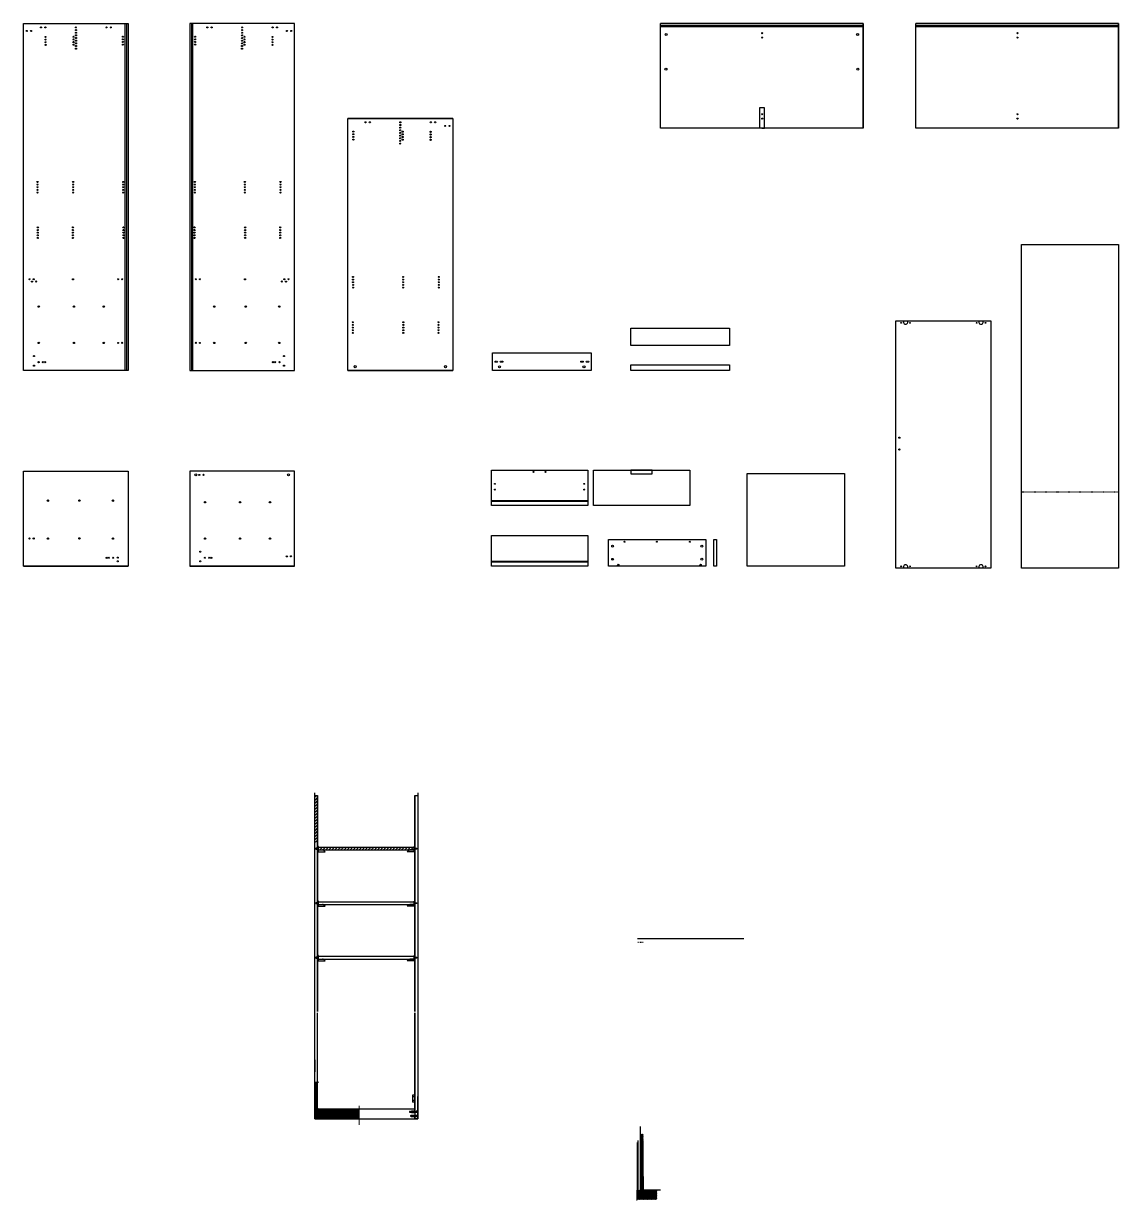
# Model space of a CAD drawing. Header units: millimetres. Extents: x -36975 to 25048, y -11091 to 9259.
# Drawn here: x 9980 to 16358, y 1000 to 7854 of the extents above; entities that cross this region are included whole.
import ezdxf

# ---------------------------------------------------------------- set-up
doc = ezdxf.new("R2010")
doc.units = ezdxf.units.MM
for name, pattern in [('ACAD_ISO03W100', [30, 12, -18]), ('DASHDOT', [1, 0.5, -0.25, 0, -0.25]), ('DASHED2', [0.375, 0.25, -0.125])]:
    doc.linetypes.add(name, pattern=pattern)
for name, color, linetype, lineweight in [('A-DETL-MCUT', 255, 'Continuous', 25), ('A-DETL-MCUT1', 7, 'Continuous', 18), ('A-SECT-MCUT', 7, 'Continuous', 25), ('G-ANNO-LOGO', 3, 'Continuous', 18), ('Simbologia', 8, 'DASHDOT', 18)]:
    doc.layers.add(name, color=color, linetype=linetype, lineweight=lineweight)
for name, color, linetype in [('IN-FURN-STOR', 104, 'Continuous'), ('IN-FURN-WKSF', 4, 'Continuous'), ('Viti', 6, 'Continuous'), ('viti e cerniere', 3, 'Continuous')]:
    doc.layers.add(name, color=color, linetype=linetype)

# ---------------------------------------------------------------- blocks, each defined once
blk = doc.blocks.new('*U75')
blk.add_lwpolyline([(0, 0), (0, 1), (0.5, 0), (1.2, -4), (1.2, -5), (0.7, -4), (0, 0)])
blk = doc.blocks.new('*U76')
at = {"layer": 'Viti', "color": 0, "linetype": 'ByBlock', "lineweight": -2, "transparency": 16777216}
for p in [(423.8, 2706.6), (426, 2706.6), (428.1, 2706.6), (430.3, 2706.6), (432.4, 2706.6)]:
    blk.add_blockref('*U75', p, dxfattribs=at)

msp = doc.modelspace()

# ---------------------------------------------------------------- hatches: boundary and pattern name
h = msp.add_hatch()
h.set_pattern_fill('ANSI31', color=256, scale=100)
h.set_pattern_definition([(45, (-4067.672, -13156.43), (-8.838835, 8.838835), [])])
h.paths.add_polyline_path([(11692.3, 3358.4), (11676.3, 3358.4), (11676.3, 3086.9), (11692.3, 3086.9)])
edge = h.paths.add_edge_path()
edge.add_spline(control_points=[(12230, 3040.9), (12230, 3040.9), (12230.1, 3040.9), (12230.2, 3040.9)], knot_values=[1.73006, 1.73006, 1.73006, 1.73006, 1.756443, 1.756443, 1.756443, 1.756443], degree=3, periodic=0)
edge.add_spline(control_points=[(12230.2, 3040.9), (12230.4, 3040.9), (12230.5, 3040.9), (12230.7, 3040.9)], knot_values=[1.756443, 1.756443, 1.756443, 1.756443, 1.802776, 1.802776, 1.802776, 1.802776], degree=3, periodic=0)
edge.add_line((12230.7, 3040.9), (12254.9, 3040.9))
edge.add_line((12254.9, 3040.9), (12254.9, 3056.9))
edge.add_line((12254.9, 3056.9), (11697.7, 3056.9))
edge.add_line((11697.7, 3056.9), (11697.7, 3040.9))
edge.add_line((11697.7, 3040.9), (12230, 3040.9))
at = {"layer": 'A-DETL-MCUT'}
h = msp.add_hatch(dxfattribs=at)
h.set_pattern_fill('ANSI31', color=2, angle=90)
h.paths.add_polyline_path([(11692.3, 1688.8), (11676.3, 1688.8), (11676.3, 1474.4), (11692.3, 1474.4), (11692.3, 1499.1), (11683.4, 1499.1), (11683.4, 1503.4), (11692.3, 1503.4), (11692.3, 1515), (11692.3, 1515), (11692.3, 1515.5), (11685.6, 1515.5), (11685.6, 1518.2), (11692.3, 1518.2), (11692.3, 1518.9), (11692.3, 1518.9), (11692.3, 1536.7)])
h = msp.add_hatch(dxfattribs=at)
h.set_pattern_fill('ANSI31', color=2)
h.paths.add_polyline_path([(11935.1, 1534.4), (11692.3, 1534.4), (11692.3, 1518.9), (11706.4, 1518.9, -0.71852), (11712.6, 1516.8, -0.705661), (11706.5, 1514.7), (11692.3, 1514.7), (11692.3, 1503.4), (11701.3, 1503.4), (11701.3, 1499.1), (11692.3, 1499.1), (11692.3, 1474.4), (11935.1, 1474.4)])
h = msp.add_hatch(dxfattribs=at)
h.set_pattern_fill('ANSI31', color=2)
h.paths.add_polyline_path([(13590.2, 1386.1), (13574.4, 1386.1), (13574.4, 1060.1), (13579, 1060.1), (13582.1, 1060.1), (13583.8, 1060.1), (13585.7, 1060.1), (13590.2, 1060.1)])
h = msp.add_hatch(dxfattribs=at)
h.set_pattern_fill('ANSI31', color=2, angle=92)
h.paths.add_polyline_path([(13585.7, 1059.2), (13585.7, 1047.9), (13579, 1047.9), (13579, 1059.2), (13574.3, 1059.2), (13573.3, 1059.2), (13569.1, 1059.2), (13569.1, 1047.9), (13562.4, 1047.9), (13562.4, 1059.2), (13558.6, 1059.2), (13556.5, 1059.2), (13552, 1059.2), (13552, 1032.3), (13552, 1005.8), (13668.7, 1005.8), (13669.2, 1059.2)])

# ---------------------------------------------------------------- linework, layer by layer
at = {"color": 1}
for p, q in [((9979.9, 5833.9), (9979.9, 7853.9)), ((9979.9, 7853.9), (10589.9, 7853.9)), ((10589.9, 7853.9), (10589.9, 5833.9)), ((11558.4, 7853.9), (10948.4, 7853.9)), ((10948.4, 7853.9), (10948.4, 5833.9)), ((11558.4, 5833.9), (11558.4, 7853.9)), ((14871.3, 7853.9), (13691.3, 7853.9)), ((14871.3, 7243.9), (14871.3, 7853.9)), ((16358.4, 7853.9), (15178.4, 7853.9)), ((14296.3, 7363.7), (14266.3, 7363.7)), ((14266.3, 7363.7), (14266.3, 7243.9)), ((14296.3, 7243.9), (14296.3, 7363.7)), ((10589.9, 5833.9), (9979.9, 5833.9)), ((10948.4, 5833.9), (11558.4, 5833.9)), ((9979.9, 4694.6), (10589.9, 4694.6))]:
    msp.add_line(p, q, dxfattribs=at)
for p, q in [((16358.4, 7243.9), (16358.4, 7853.9)), ((12480, 7301), (11870, 7301)), ((14281.3, 7243.9), (14296.3, 7243.9)), ((11870, 5833.9), (12480, 5833.9)), ((11558.4, 4694.6), (10948.4, 4694.6)), ((11676.3, 1474.4), (11676.3, 3374.4)), ((12276.3, 3374.4), (12276.3, 1474.4)), ((11692.3, 2099.9), (11692.3, 3358.4)), ((11692.3, 3358.4), (11692.3, 2254)), ((11692.3, 3358.4), (11692.3, 3056.9)), ((12260.3, 3358.4), (12260.3, 2099.9)), ((11697.7, 3056.9), (12254.9, 3056.9)), ((11697.7, 3040.9), (12254.9, 3040.9)), ((11697.7, 2739.4), (12254.9, 2739.4)), ((11697.7, 2723.4), (12254.9, 2723.4)), ((11692.3, 2421.9), (11692.3, 2405.9)), ((11697.7, 2421.9), (12254.9, 2421.9)), ((11697.7, 2405.9), (12254.9, 2405.9)), ((11676.3, 1819.4), (11676.3, 2104.4)), ((12260.3, 2092.9), (12260.3, 1519.9)), ((11676.3, 1534.4), (11676.3, 1819.4)), ((11676.3, 1819.4), (11676.3, 1749.4)), ((12276.3, 1819.4), (12276.3, 1534.4)), ((12260.3, 1612.8), (12245.3, 1612.8)), ((12260.3, 1612.8), (12245.3, 1612.8)), ((12245.3, 1612.8), (12245.3, 1572.8)), ((12260.3, 1602.8), (12245.3, 1602.8)), ((12260.3, 1582.8), (12245.3, 1582.8)), ((12276.3, 1534.4), (12276.3, 1604.4)), ((12260.3, 1572.8), (12245.3, 1572.8)), ((12260.3, 1512.9), (12260.3, 1495.9)), ((12276.3, 1474.4), (12276.3, 1534.4)), ((12276.3, 1474.4), (12276.3, 1524.4)), ((11692.3, 1474.4), (11692.3, 1488.9)), ((12260.3, 1488.9), (12260.3, 1474.4)), ((12260.3, 1474.4), (12276.3, 1474.4))]:
    msp.add_line(p, q)
at = {"color": 1, "linetype": 'ACAD_ISO03W100', "ltscale": 0.2}
msp.add_line((16358.4, 5125.4), (15793.4, 5125.4), dxfattribs=at)
at = {"color": 4}
for p, q in [((11692.3, 1519.9), (11692.3, 2092.9)), ((11692.3, 1536.7), (11692.3, 1518.2)), ((11692.3, 1534.4), (12260.3, 1534.4)), ((11692.3, 1515.5), (11692.3, 1503.4)), ((11676.3, 1474.4), (12276.3, 1474.4)), ((11692.3, 1499.1), (11692.3, 1474.4))]:
    msp.add_line(p, q, dxfattribs=at)
at = {"color": 1}
for points in [[(10580.3, 5833.9), (10572, 5833.9), (10572, 7853.9), (10580.3, 7853.9)], [(10958, 5833.9), (10966.3, 5833.9), (10966.3, 7853.9), (10958, 7853.9)], [(13691.3, 7853.9), (14871.3, 7853.9), (14871.3, 7243.9), (13691.3, 7243.9)], [(13691.3, 7843.3), (14871.3, 7843.3), (14871.3, 7833.8), (13691.3, 7833.8)], [(15178.4, 7853.9), (16358.4, 7853.9), (16358.4, 7243.9), (15178.4, 7243.9)], [(15178.4, 7843.3), (16358.4, 7843.3), (16358.4, 7833.8), (15178.4, 7833.8)], [(12480, 5833.9), (11870, 5833.9), (11870, 7301), (12480, 7301)], [(16358.4, 4682.6), (15793.4, 4682.6), (15793.4, 6567.6), (16358.4, 6567.6)], [(15614.4, 4682.6), (15061.9, 4682.6), (15061.9, 6121.7), (15614.4, 6121.7)], [(13518.3, 6079.8), (14093.4, 6079.8), (14093.4, 5978.2), (13518.3, 5978.2)], [(12711.5, 5935.5), (13286.5, 5935.5), (13286.5, 5833.9), (12711.5, 5833.9)], [(13518.3, 5865.5), (14093.4, 5865.5), (14093.4, 5833.9), (13518.3, 5833.9)], [(9979.9, 5247.5), (10589.9, 5247.5), (10589.9, 4694.6), (9979.9, 4694.6)], [(11558.4, 5247.5), (10948.4, 5247.5), (10948.4, 4694.6), (11558.4, 4694.6)], [(12705.8, 5252.6), (13266.8, 5252.6), (13266.8, 5047.7), (12705.8, 5047.7)], [(13299.8, 5252.6), (13860.8, 5252.6), (13860.8, 5047.7), (13299.8, 5047.7)], [(14195.2, 4694.6), (14195.2, 5233.6), (14762.1, 5233.6), (14762.1, 4694.6)], [(12705.8, 4873.3), (13266.7, 4873.3), (13266.7, 4694.6), (12705.8, 4694.6)], [(13955.1, 4694.6), (13388.2, 4694.6), (13388.2, 4849.6), (13955.1, 4849.6)], [(14001.4, 4849.5), (14016, 4849.5), (14016, 4694.6), (14001.4, 4694.6)]]:
    msp.add_lwpolyline(points, close=True, dxfattribs=at)
for points in [[(13580.3, 5252.6), (13518.6, 5252.6), (13518.6, 5232.1), (13580.3, 5232.1)], [(13580.3, 5232.1), (13642, 5232.1), (13642, 5252.6), (13580.3, 5252.6)], [(13569.1, 1059.2), (13573.3, 1059.2), (13573.3, 1429.9)], [(13562.4, 1059.2), (13556.5, 1059.2), (13556.5, 1337.5)], [(13558.6, 1348.7), (13558.6, 1059.2), (13562.4, 1059.2)], [(13574.4, 1139.5), (13574.4, 1060.1), (13579, 1060.1)], [(13590.2, 1139.5), (13590.2, 1060.1), (13585.7, 1060.1)], [(13585.7, 1059.2), (13585.7, 1047.9), (13579, 1047.9), (13579, 1059.2)]]:
    msp.add_lwpolyline(points, dxfattribs=at)
at = {"color": 4}
for points in [[(11692.3, 1488.9), (11692.3, 1474.4), (11676.3, 1474.4), (11676.3, 3358.4), (11692.3, 3358.4), (11692.3, 2099.9)], [(11692.3, 1515.5), (11685.6, 1515.5), (11685.6, 1518.2), (11692.3, 1518.2)], [(11692.3, 1518.2), (11692.3, 1518.9), (11706.5, 1518.9)], [(11706.5, 1514.7), (11692.3, 1514.7), (11692.3, 1515.5)], [(13569.1, 1059.2), (13569.1, 1047.9), (13562.4, 1047.9), (13562.4, 1059.2)], [(13579, 1059.2), (13579, 1047.9), (13585.7, 1047.9), (13585.7, 1059.2)], [(13690.9, 1059.2), (13585.7, 1059.2)]]:
    msp.add_lwpolyline(points, dxfattribs=at)
for points in [[(12260.3, 2099.9), (12260.3, 3358.4), (12276.3, 3358.4), (12276.3, 1474.4), (12260.3, 1474.4), (12260.3, 1488.9)], [(13556.5, 2526.3), (14176.5, 2526.3), (14176.5, 2526.3)], [(13562.6, 2501.3), (13558.6, 2501.3)], [(13573.3, 2501.3), (13569.3, 2501.3)], [(13579.2, 2501.3), (13574.4, 2501.3)], [(13589.1, 2501.3), (13585.9, 2501.3)], [(12260.3, 1519.9), (12260.3, 2092.9)]]:
    msp.add_lwpolyline(points)
msp.add_lwpolyline([(11683.4, 1503.4), (11701.3, 1503.4), (11701.3, 1499.1), (11683.4, 1499.1)], close=True, dxfattribs=at)
at = {"color": 6}
for centre, radius in [((9998.7, 7810.7), 3.15), ((10024, 7810.7), 3.15), ((10081.9, 7831.4), 3.15), ((10107.2, 7831.4), 3.15), ((10285.2, 7831.4), 3.15), ((10285.3, 7815.9), 3.15), ((10285.3, 7815.9), 3.15), ((10462.7, 7831.4), 3.15), ((10487.9, 7831.4), 3.15), ((11050.4, 7831.4), 3.15), ((11075.6, 7831.4), 3.15), ((11253.1, 7831.4), 3.15), ((11253, 7815.9), 3.15), ((11253, 7815.9), 3.15), ((11431.1, 7831.4), 3.15), ((11456.4, 7831.4), 3.15), ((11514.3, 7810.7), 3.15), ((11539.6, 7810.7), 3.15), ((10108.5, 7775.9), 3.15), ((10108.5, 7775.9), 3.15), ((10108.5, 7760.5), 3.15), ((10108.5, 7760.5), 3.15), ((10108.5, 7745), 3.15), ((10108.5, 7745), 3.15), ((10271.2, 7777.1), 3.15), ((10271.2, 7777.1), 3.15), ((10271.2, 7761.6), 3.15), ((10271.2, 7761.6), 3.15), ((10271.2, 7746.1), 3.15), ((10271.2, 7746.1), 3.15), ((10285.3, 7800.4), 3.15), ((10285.3, 7800.4), 3.15), ((10285.3, 7784.9), 3.15), ((10285.3, 7784.9), 3.15), ((10285.4, 7769.4), 3.15), ((10285.4, 7769.4), 3.15), ((10285.4, 7753.9), 3.15), ((10285.4, 7753.9), 3.15), ((10558.8, 7746.4), 3.15), ((10558.8, 7746.4), 3.15), ((10558.9, 7777.3), 3.15), ((10558.9, 7777.3), 3.15), ((10558.8, 7761.8), 3.15), ((10558.8, 7761.8), 3.15), ((10979.5, 7777.3), 3.15), ((10979.5, 7777.3), 3.15), ((10979.5, 7761.8), 3.15), ((10979.5, 7761.8), 3.15), ((10979.5, 7746.4), 3.15), ((10979.5, 7746.4), 3.15), ((11253, 7784.9), 3.15), ((11253, 7784.9), 3.15), ((11252.9, 7769.4), 3.15), ((11252.9, 7769.4), 3.15), ((11252.9, 7753.9), 3.15), ((11252.9, 7753.9), 3.15), ((11253, 7800.4), 3.15), ((11253, 7800.4), 3.15), ((11267.1, 7746.1), 3.15), ((11267.1, 7746.1), 3.15), ((11267.1, 7777.1), 3.15), ((11267.1, 7777.1), 3.15), ((11267.1, 7761.6), 3.15), ((11267.1, 7761.6), 3.15), ((11429.8, 7745), 3.15), ((11429.8, 7745), 3.15), ((11429.9, 7775.9), 3.15), ((11429.9, 7775.9), 3.15), ((11429.8, 7760.5), 3.15), ((11429.8, 7760.5), 3.15), ((13723.6, 7789.8), 6), ((14282.7, 7772.1), 3.15), ((14283.1, 7797.6), 3.15), ((14838.9, 7789.8), 6), ((15769.9, 7772.1), 3.15), ((15770.2, 7797.6), 3.15), ((10108.6, 7729.5), 3.15), ((10108.6, 7729.5), 3.15), ((10271.3, 7730.6), 3.15), ((10271.3, 7730.6), 3.15), ((10285.4, 7738.4), 3.15), ((10285.4, 7738.4), 3.15), ((10285.5, 7722.9), 3.15), ((10285.5, 7722.9), 3.15), ((10285.5, 7707.5), 3.15), ((10558.8, 7730.9), 3.15), ((10558.8, 7730.9), 3.15), ((10979.6, 7730.9), 3.15), ((10979.6, 7730.9), 3.15), ((11252.9, 7738.4), 3.15), ((11252.9, 7738.4), 3.15), ((11252.8, 7722.9), 3.15), ((11252.8, 7722.9), 3.15), ((11252.8, 7707.5), 3.15), ((11267, 7730.6), 3.15), ((11267, 7730.6), 3.15), ((11429.8, 7729.5), 3.15), ((11429.8, 7729.5), 3.15), ((13722.3, 7588.3), 6), ((14840.2, 7588.3), 6), ((11972, 7278.6), 3.15), ((11997.3, 7278.6), 3.15), ((12174.7, 7278.5), 3.15), ((12174.7, 7263), 3.15), ((12174.7, 7263), 3.15), ((12352.7, 7278.6), 3.15), ((12378, 7278.6), 3.15), ((14282.7, 7325.7), 3.15), ((14283.1, 7300.1), 3.15), ((15769.9, 7325.7), 3.15), ((15770.2, 7300.1), 3.15), ((11901.1, 7224.5), 3.15), ((11901.1, 7224.5), 3.15), ((11901.1, 7209), 3.15), ((11901.1, 7209), 3.15), ((12174.6, 7232), 3.15), ((12174.6, 7232), 3.15), ((12174.6, 7216.5), 3.15), ((12174.6, 7216.5), 3.15), ((12174.5, 7201.1), 3.15), ((12174.5, 7201.1), 3.15), ((12174.6, 7247.5), 3.15), ((12174.6, 7247.5), 3.15), ((12188.8, 7224.2), 3.15), ((12188.8, 7224.2), 3.15), ((12188.7, 7208.7), 3.15), ((12188.7, 7208.7), 3.15), ((12351.5, 7223.1), 3.15), ((12351.5, 7223.1), 3.15), ((12351.4, 7207.6), 3.15), ((12351.4, 7207.6), 3.15), ((12435.9, 7257.9), 3.15), ((12461.2, 7257.9), 3.15), ((11901.1, 7193.5), 3.15), ((11901.1, 7193.5), 3.15), ((11901.2, 7178), 3.15), ((11901.2, 7178), 3.15), ((12174.5, 7185.6), 3.15), ((12174.5, 7185.6), 3.15), ((12174.5, 7170.1), 3.15), ((12174.5, 7170.1), 3.15), ((12174.4, 7154.6), 3.15), ((12188.7, 7193.2), 3.15), ((12188.7, 7193.2), 3.15), ((12188.7, 7177.7), 3.15), ((12188.7, 7177.7), 3.15), ((12351.4, 7192.1), 3.15), ((12351.4, 7192.1), 3.15), ((12351.4, 7176.6), 3.15), ((12351.4, 7176.6), 3.15), ((10061.4, 6931.3), 3.15), ((10061.4, 6931.3), 3.15), ((10269, 6931.3), 3.15), ((10269, 6931.3), 3.15), ((10560.6, 6931.3), 3.15), ((10560.6, 6931.3), 3.15), ((10977.7, 6931.3), 3.15), ((10977.7, 6931.3), 3.15), ((11269.3, 6931.3), 3.15), ((11269.3, 6931.3), 3.15), ((11476.9, 6931.3), 3.15), ((11476.9, 6931.3), 3.15), ((10061.3, 6900.3), 3.15), ((10061.3, 6900.3), 3.15), ((10061.3, 6884.8), 3.15), ((10061.3, 6884.8), 3.15), ((10061.2, 6869.3), 3.15), ((10061.3, 6915.8), 3.15), ((10061.3, 6915.8), 3.15), ((10269, 6915.8), 3.15), ((10269, 6915.8), 3.15), ((10269.1, 6900.3), 3.15), ((10269.1, 6900.3), 3.15), ((10269.1, 6884.8), 3.15), ((10269.1, 6884.8), 3.15), ((10269.1, 6869.3), 3.15), ((10560.5, 6900.3), 3.15), ((10560.5, 6900.3), 3.15), ((10560.5, 6884.8), 3.15), ((10560.5, 6884.8), 3.15), ((10560.4, 6869.3), 3.15), ((10560.5, 6915.8), 3.15), ((10560.5, 6915.8), 3.15), ((10977.8, 6915.8), 3.15), ((10977.8, 6915.8), 3.15), ((10977.8, 6900.3), 3.15), ((10977.8, 6900.3), 3.15), ((10977.8, 6884.8), 3.15), ((10977.8, 6884.8), 3.15), ((10977.9, 6869.3), 3.15), ((11269.2, 6869.3), 3.15), ((11269.3, 6915.8), 3.15), ((11269.3, 6915.8), 3.15), ((11269.2, 6900.3), 3.15), ((11269.2, 6900.3), 3.15), ((11269.2, 6884.8), 3.15), ((11269.2, 6884.8), 3.15), ((11477, 6915.8), 3.15), ((11477, 6915.8), 3.15), ((11477, 6900.3), 3.15), ((11477, 6900.3), 3.15), ((11477, 6884.8), 3.15), ((11477, 6884.8), 3.15), ((11477.1, 6869.3), 3.15), ((10063, 6667), 3.15), ((10063, 6667), 3.15), ((10062.9, 6651.5), 3.15), ((10062.9, 6651.5), 3.15), ((10267.4, 6667), 3.15), ((10267.4, 6667), 3.15), ((10267.4, 6651.5), 3.15), ((10267.4, 6651.5), 3.15), ((10562.1, 6667), 3.15), ((10562.1, 6667), 3.15), ((10562.1, 6651.5), 3.15), ((10562.1, 6651.5), 3.15), ((10976.2, 6667), 3.15), ((10976.2, 6667), 3.15), ((10976.2, 6651.5), 3.15), ((10976.2, 6651.5), 3.15), ((11270.9, 6667), 3.15), ((11270.9, 6667), 3.15), ((11270.9, 6651.5), 3.15), ((11270.9, 6651.5), 3.15), ((11475.4, 6667), 3.15), ((11475.4, 6667), 3.15), ((11475.4, 6651.5), 3.15), ((11475.4, 6651.5), 3.15), ((10062.9, 6636.1), 3.15), ((10062.9, 6636.1), 3.15), ((10062.9, 6620.6), 3.15), ((10062.9, 6620.6), 3.15), ((10062.8, 6605.1), 3.15), ((10267.5, 6636.1), 3.15), ((10267.5, 6636.1), 3.15), ((10267.5, 6620.6), 3.15), ((10267.5, 6620.6), 3.15), ((10267.5, 6605.1), 3.15), ((10562.1, 6636.1), 3.15), ((10562.1, 6636.1), 3.15), ((10562, 6620.6), 3.15), ((10562, 6620.6), 3.15), ((10562, 6605.1), 3.15), ((10976.2, 6636.1), 3.15), ((10976.2, 6636.1), 3.15), ((10976.3, 6620.6), 3.15), ((10976.3, 6620.6), 3.15), ((10976.3, 6605.1), 3.15), ((11270.8, 6620.6), 3.15), ((11270.8, 6620.6), 3.15), ((11270.8, 6605.1), 3.15), ((11270.8, 6636.1), 3.15), ((11270.8, 6636.1), 3.15), ((11475.4, 6636.1), 3.15), ((11475.4, 6636.1), 3.15), ((11475.5, 6620.6), 3.15), ((11475.5, 6620.6), 3.15), ((11475.5, 6605.1), 3.15), ((11899.4, 6378.4), 3.15), ((11899.4, 6378.4), 3.15), ((12190.9, 6378.4), 3.15), ((12190.9, 6378.4), 3.15), ((12398.6, 6378.4), 3.15), ((12398.6, 6378.4), 3.15), ((10015, 6364.6), 3.15), ((10029.2, 6351.1), 3.15), ((10039.1, 6364.9), 3.15), ((10053.3, 6351.4), 3.15), ((10268.2, 6364.1), 3.15), ((10530.8, 6364.9), 3.15), ((10554.9, 6364.6), 3.15), ((10983.4, 6364.6), 3.15), ((11007.5, 6364.9), 3.15), ((11270.1, 6364.1), 3.15), ((11485, 6351.4), 3.15), ((11499.2, 6364.9), 3.15), ((11509.1, 6351.1), 3.15), ((11523.3, 6364.6), 3.15), ((11899.4, 6362.9), 3.15), ((11899.4, 6362.9), 3.15), ((11899.4, 6347.4), 3.15), ((11899.4, 6347.4), 3.15), ((11899.5, 6331.9), 3.15), ((11899.5, 6331.9), 3.15), ((11899.5, 6316.4), 3.15), ((12190.8, 6316.4), 3.15), ((12190.9, 6362.9), 3.15), ((12190.9, 6362.9), 3.15), ((12190.9, 6347.4), 3.15), ((12190.9, 6347.4), 3.15), ((12190.8, 6331.9), 3.15), ((12190.8, 6331.9), 3.15), ((12398.6, 6362.9), 3.15), ((12398.6, 6362.9), 3.15), ((12398.6, 6347.4), 3.15), ((12398.6, 6347.4), 3.15), ((12398.7, 6331.9), 3.15), ((12398.7, 6331.9), 3.15), ((12398.7, 6316.4), 3.15), ((11897.8, 6114.2), 3.15), ((11897.8, 6114.2), 3.15), ((11897.8, 6098.7), 3.15), ((11897.8, 6098.7), 3.15), ((12192.5, 6098.7), 3.15), ((12192.5, 6098.7), 3.15), ((12192.5, 6114.2), 3.15), ((12192.5, 6114.2), 3.15), ((12397, 6114.2), 3.15), ((12397, 6114.2), 3.15), ((12397, 6098.7), 3.15), ((12397, 6098.7), 3.15), ((11897.8, 6083.2), 3.15), ((11897.8, 6083.2), 3.15), ((11897.9, 6067.7), 3.15), ((11897.9, 6067.7), 3.15), ((11897.9, 6052.2), 3.15), ((12192.4, 6052.2), 3.15), ((12192.4, 6083.2), 3.15), ((12192.4, 6083.2), 3.15), ((12192.4, 6067.7), 3.15), ((12192.4, 6067.7), 3.15), ((12397, 6083.2), 3.15), ((12397, 6083.2), 3.15), ((12397.1, 6067.7), 3.15), ((12397.1, 6067.7), 3.15), ((12397.1, 6052.2), 3.15), ((10530.8, 5994), 3.15), ((10554.9, 5994.3), 3.15), ((10983.4, 5994.3), 3.15), ((11007.5, 5994), 3.15), ((10040.9, 5917.3), 3.15), ((11497.4, 5917.3), 3.15), ((10040.9, 5861.4), 3.15), ((10067.9, 5881.9), 3.15), ((10092.6, 5881.9), 3.15), ((10105.3, 5881.7), 3.15), ((11433, 5881.7), 3.15), ((11445.7, 5881.9), 3.15), ((11470.4, 5881.9), 3.15), ((11497.4, 5861.4), 3.15), ((11911.8, 5855.6), 6), ((12438.2, 5855.6), 6), ((12729.1, 5884.4), 3.22), ((12736.9, 5884.4), 3.22), ((12753.2, 5854.6), 6), ((12760.4, 5884.4), 3.22), ((12769, 5884.4), 3.22), ((13228.9, 5884.4), 3.22), ((13237.5, 5884.4), 3.22), ((13244.8, 5854.6), 6), ((13261.1, 5884.4), 3.22), ((13268.9, 5884.4), 3.22), ((15082.2, 5442.1), 3.61), ((15082.2, 5373.4), 3.61), ((10983.4, 5225.3), 6), ((11004, 5225.4), 3.15), ((11028.1, 5225.7), 3.15), ((11523.3, 5225.3), 6), ((10015, 4855), 3.15), ((10039.1, 4854.8), 3.15), ((10464.5, 4742.4), 3.15), ((10477.3, 4742.7), 3.15), ((10501.9, 4742.7), 3.15), ((10528.9, 4743.3), 3.15), ((11009.4, 4778.1), 3.15), ((11036.4, 4742.7), 3.15), ((11061, 4742.7), 3.15), ((11073.8, 4742.4), 3.15), ((11513.6, 4750.8), 3.15), ((11537.7, 4751.1), 3.15), ((10528.9, 4722.1), 3.15), ((11009.4, 4722.1), 3.15)]:
    msp.add_circle(centre, radius, dxfattribs=at)
at = {"layer": 'A-DETL-MCUT1', "color": 6}
for p, q in [((11686, 1516.2, 412.9), (11686, 1517.4, 412.9)), ((11686.7, 1517.9, 412.9), (11687.3, 1515.8, 412.9)), ((11687.4, 1517.9, 412.9), (11688, 1515.8, 412.9)), ((11688, 1517.9, 412.9), (11688.6, 1515.8, 412.9)), ((11688.7, 1517.9, 412.9), (11689.3, 1515.8, 412.9)), ((11689.3, 1517.9, 412.9), (11690, 1515.8, 412.9)), ((11690, 1517.9, 412.9), (11690.6, 1515.8, 412.9)), ((11690.7, 1517.9, 412.9), (11691.3, 1515.8, 412.9)), ((11691.3, 1517.9, 412.9), (11691.9, 1515.8, 412.9)), ((11692.3, 1515, 412.9), (11692.3, 1518.2)), ((11693.4, 1517.9, 412.9), (11702.8, 1517.9, 412.9)), ((11693.4, 1517.9, 412.9), (11693.4, 1517.9, 412.9)), ((11693.4, 1516.8, 412.9), (11693.4, 1516.8, 412.9)), ((11702.8, 1515.8, 412.9), (11693.4, 1515.8, 412.9)), ((11702.3, 1517.6, 412.9), (11693.9, 1517.6, 412.9)), ((11702.3, 1517.4, 412.9), (11693.9, 1517.4, 412.9)), ((11693.9, 1516.3, 412.9), (11702.3, 1516.3, 412.9)), ((11702.3, 1516, 412.9), (11693.9, 1516, 412.9)), ((11702.8, 1517.9, 412.9), (11702.8, 1517.9, 412.9)), ((11702.8, 1516.8, 412.9), (11702.8, 1516.8, 412.9)), ((11703.9, 1515, 412.9), (11703.9, 1518.7, 412.9)), ((11705.8, 1517.4, 412.9), (11703.9, 1517.4, 412.9)), ((11705.8, 1516.3, 412.9), (11703.9, 1516.3, 412.9))]:
    msp.add_line(p, q, dxfattribs=at)
at = {"layer": 'A-DETL-MCUT1', "color": 6, "elevation": 412.9}
for points in [[(11686, 1517.4), (11692.3, 1517.4)], [(11692.3, 1516.2), (11686, 1516.2)]]:
    msp.add_lwpolyline(points, dxfattribs=at)
at = {"layer": 'A-DETL-MCUT1', "color": 4, "linetype": 'ByBlock', "ltscale": 7}
msp.add_circle((11709.2, 1516.8, 412.9), 3.43, dxfattribs=at)
at = {"layer": 'A-DETL-MCUT1', "color": 6}
for centre, radius, start, end in [((11693.5, 1519.2, 412.9), 1.31, 202.99004, 262.53766), ((11693.5, 1514.5, 412.9), 1.31, 97.46234, 157.00996), ((11693.9, 1518.1, 412.9), 0.525, 210, 270), ((11693.9, 1516.8, 412.9), 0.525, 90, 180), ((11693.9, 1516.8, 412.9), 0.525, 180, 270), ((11693.9, 1515.5, 412.9), 0.525, 90, 150), ((11702.3, 1518.1, 412.9), 0.525, 270, 330), ((11702.3, 1516.8, 412.9), 0.525, 0, 90), ((11702.3, 1516.8, 412.9), 0.525, 270, 0), ((11702.3, 1515.5, 412.9), 0.525, 30, 90), ((11702.6, 1519.2, 412.9), 1.36, 278.02275, 335.71704), ((11702.6, 1514.4, 412.9), 1.36, 24.28296, 81.97725)]:
    msp.add_arc(centre, radius, start, end, dxfattribs=at)
at = {"layer": 'A-SECT-MCUT', "color": 6}
for p, q in [((11692.3, 1518.7, 412.9), (11706.3, 1518.7, 412.9)), ((11692.3, 1515, 412.9), (11706.3, 1515, 412.9))]:
    msp.add_line(p, q, dxfattribs=at)
at = {"layer": 'G-ANNO-LOGO', "color": 3}
for p, q in [((11676.3, 1688.8), (11701.1, 1688.8)), ((11935.1, 1551.1), (11935.1, 1439.4))]:
    msp.add_line(p, q, dxfattribs=at)
at = {"layer": 'G-ANNO-LOGO', "color": 1}
for p, q in [((13574.3, 1059.2), (13574.3, 1345.2)), ((13590.4, 1059.2), (13590.4, 1346.4)), ((13579, 1060.1), (13582.1, 1060.1)), ((13585.7, 1060.1), (13582.6, 1060.1)), ((13585.7, 1059.2), (13590.4, 1059.2))]:
    msp.add_line(p, q, dxfattribs=at)
at = {"layer": 'G-ANNO-LOGO', "color": 4}
for p, q in [((13556.5, 1059.2), (13552, 1059.2)), ((13552, 1059.2), (13552, 999.8)), ((13562.4, 1059.2), (13552, 1059.2)), ((13569.1, 1059.2), (13573.3, 1059.2)), ((13573.3, 1059.2), (13574.3, 1059.2)), ((13579, 1059.2), (13574.3, 1059.2))]:
    msp.add_line(p, q, dxfattribs=at)
at = {"layer": 'G-ANNO-LOGO', "color": 6}
for p, q in [((13558.7, 1060), (13563, 1060)), ((13558.7, 1059.3), (13558.7, 1060)), ((13562.5, 1059.3), (13558.7, 1059.3)), ((13562.5, 1056.1), (13562.5, 1059.3)), ((13562.9, 1052.9), (13562.5, 1056.1)), ((13562.5, 1051), (13562.9, 1052.9)), ((13563.4, 1049.8), (13562.5, 1051)), ((13563, 1060), (13563, 1051.2)), ((13563, 1051.2), (13566.8, 1051.2)), ((13566.1, 1049.8), (13563.4, 1049.8)), ((13568.5, 1051.2), (13564.7, 1051.2)), ((13565.4, 1049.8), (13568.1, 1049.8)), ((13568.1, 1049.8), (13569, 1051)), ((13572.5, 1060), (13568.5, 1060)), ((13568.5, 1060), (13568.5, 1051.2)), ((13573.2, 1060), (13568.5, 1060)), ((13568.5, 1060), (13568.5, 1051.2)), ((13568.6, 1052.9), (13569, 1056.1)), ((13569, 1051), (13568.6, 1052.9)), ((13569, 1056.1), (13569, 1059.3)), ((13569, 1059.3), (13572.5, 1059.3)), ((13569, 1056.1), (13569, 1059.3)), ((13569, 1059.3), (13573.2, 1059.3)), ((13573.2, 1059.3), (13573.2, 1060)), ((13574.4, 1060), (13579.6, 1060)), ((13574.4, 1059.3), (13574.4, 1060)), ((13579.1, 1059.3), (13574.4, 1059.3)), ((13579.1, 1056.2), (13579.1, 1059.3)), ((13579.4, 1052.9), (13579.1, 1056.2)), ((13579.1, 1051), (13579.4, 1052.9)), ((13580, 1049.8), (13579.1, 1051)), ((13579.6, 1060), (13579.6, 1051.2)), ((13579.6, 1051.2), (13583.3, 1051.2)), ((13582.7, 1049.8), (13580, 1049.8)), ((13585, 1051.2), (13581.3, 1051.2)), ((13581.9, 1049.8), (13584.6, 1049.8)), ((13584.6, 1049.8), (13585.6, 1051)), ((13589.1, 1060), (13585, 1060)), ((13585, 1060), (13585, 1051.2)), ((13590.2, 1060), (13585, 1060)), ((13585, 1060), (13585, 1051.2)), ((13585.2, 1052.9), (13585.6, 1056.2)), ((13585.6, 1051), (13585.2, 1052.9)), ((13585.6, 1056.2), (13585.6, 1059.3)), ((13585.6, 1059.3), (13589.1, 1059.3)), ((13585.6, 1056.2), (13585.6, 1059.3)), ((13585.6, 1059.3), (13590.2, 1059.3)), ((13590.2, 1059.3), (13590.2, 1060))]:
    msp.add_line(p, q, dxfattribs=at)
at = {"layer": 'G-ANNO-LOGO', "color": 1}
msp.add_lwpolyline([(13580.7, 1060.1), (13583.8, 1060.1), (13583.8, 1053.9), (13580.7, 1053.9)], close=True, dxfattribs=at)
at = {"layer": 'IN-FURN-STOR', "color": 1, "elevation": 8670.8}
msp.add_lwpolyline([(13266.8, 5075), (12705.8, 5075), (12705.8, 5071.4), (13266.8, 5071.4)], close=True, dxfattribs=at)
at = {"layer": 'IN-FURN-STOR', "color": 1}
msp.add_lwpolyline([(13266.8, 4721.9), (12705.8, 4721.9), (12705.8, 4718.3), (13266.8, 4718.3)], close=True, dxfattribs=at)
at = {"layer": 'IN-FURN-STOR', "color": 6}
for centre in [(12726.2, 5173.5, 8670.8), (12726.2, 5139.5, 8670.8), (13246.5, 5173.5, 8670.8), (13246.5, 5139.5, 8670.8), (13481.5, 4836.2, 8670.8), (13669.2, 4836.1, 8670.8), (13861.9, 4836.2, 8670.8)]:
    msp.add_circle(centre, 2.5, dxfattribs=at)
at = {"layer": 'IN-FURN-WKSF', "color": 6}
for centre, radius in [((15092.3, 6111.2), 2.28), ((15144.2, 6111.2), 2.28), ((15532, 6111.2), 2.28), ((15583.9, 6111.2), 2.28), ((12951.1, 5242.6, 8670.8), 3), ((13021.1, 5242.6, 8670.8), 3), ((13444.3, 4700.4, 8670.8), 4.32), ((13923.7, 4700.4, 8670.8), 4.32), ((15092.3, 4693.1), 2.28), ((15144.2, 4693.1), 2.28), ((15532, 4693.1), 2.28), ((15583.9, 4693.1), 2.28)]:
    msp.add_circle(centre, radius, dxfattribs=at)
for centre, start, end in [((15118.2, 6114.8), 146.52747, 33.47253), ((15558, 6114.8), 146.52747, 33.47253), ((15118.2, 4689.4), 326.52747, 213.47253), ((15558, 4689.4), 326.52747, 213.47253)]:
    msp.add_arc(centre, 12.5, start, end, dxfattribs=at)
at = {"layer": 'Simbologia', "color": 6, "linetype": 'DASHED2', "ltscale": 3}
for p, q in [((11706.4, 1516.8, 412.9), (11707.1, 1517.3, 412.9)), ((11707.1, 1516.4, 412.9), (11706.4, 1516.8, 412.9)), ((11707.1, 1517.3, 412.9), (11707.1, 1516.4, 412.9)), ((11710.2, 1519.2, 412.9), (11710.7, 1519.3, 412.9)), ((11710.4, 1518.7, 412.9), (11710.2, 1519.2, 412.9)), ((11710.7, 1519.3, 412.9), (11710.4, 1518.7, 412.9))]:
    msp.add_line(p, q, dxfattribs=at)
at = {"layer": 'Simbologia', "color": 6, "linetype": 'DASHED2', "ltscale": 7}
msp.add_line((11710.4, 1514.9, 412.9), (11710.6, 1514.6, 412.9), dxfattribs=at)
at = {"layer": 'Simbologia', "color": 6, "linetype": 'DASHED2', "ltscale": 3}
for radius, start, end in [(2.3, 298.35319, 59.38637), (2.62, 298.70057, 59.75015)]:
    msp.add_arc((11709.3, 1516.9, 412.9), radius, start, end, dxfattribs=at)
at = {"layer": 'Viti', "color": 6}
msp.add_line((10505.1, 4851.9), (10505.1, 4851.9), dxfattribs=at)
at = {"layer": 'Viti'}
for p, q in [((11692.3, 3060.9), (11692.3, 3030.9)), ((11692.3, 3050), (11692.3, 3040)), ((11697.7, 3030.9), (11697.7, 3040.9)), ((11697.7, 3040.9), (11722, 3040.9)), ((11697.7, 3030.9), (11737.7, 3030.9)), ((12254.9, 3030.9), (12214.9, 3030.9)), ((12254.9, 3040.9), (12230.7, 3040.9)), ((12260.3, 3030.9), (12260.3, 3040.9)), ((11697.7, 2713.4), (11697.7, 2723.4)), ((11697.7, 2723.4), (11722, 2723.4)), ((11697.7, 2713.4), (11737.7, 2713.4)), ((12254.9, 2713.4), (12214.9, 2713.4)), ((12254.9, 2723.4), (12230.7, 2723.4)), ((11697.7, 2395.9), (11697.7, 2405.9)), ((11697.7, 2405.9), (11722, 2405.9)), ((12254.9, 2405.9), (12230.7, 2405.9)), ((11697.7, 2395.9), (11737.7, 2395.9)), ((12254.9, 2395.9), (12214.9, 2395.9)), ((12229.3, 1517.9), (12229.3, 1514.9)), ((12230.8, 1518.4), (12229.8, 1518.4)), ((12229.8, 1514.4), (12230.1, 1514.4)), ((12230.6, 1514.4), (12232.3, 1514.4)), ((12233, 1518.4), (12231.3, 1518.4)), ((12232.8, 1514.4), (12234.4, 1514.4)), ((12235.1, 1518.4), (12233.5, 1518.4)), ((12234.9, 1514.4), (12236.6, 1514.4)), ((12237.3, 1518.4), (12235.6, 1518.4)), ((12237.1, 1514.4), (12238.7, 1514.4)), ((12239.5, 1518.4), (12237.8, 1518.4)), ((12239.2, 1514.4), (12240.8, 1514.4)), ((12240.8, 1518.4), (12240, 1518.4)), ((12263.3, 1519.9), (12240.8, 1519.9)), ((12240.8, 1519.9), (12240.8, 1512.9)), ((12240.8, 1512.9), (12263.3, 1512.9)), ((12241.3, 1519.9), (12241.3, 1516.9)), ((12262.3, 1519.4), (12241.3, 1519.4)), ((12262.3, 1516.9), (12241.3, 1516.9)), ((12241.3, 1515.9), (12241.3, 1512.9)), ((12262.3, 1515.9), (12241.3, 1515.9)), ((12262.3, 1513.4), (12241.3, 1513.4)), ((12262.3, 1519.9), (12262.3, 1516.9)), ((12262.3, 1515.9), (12262.3, 1512.9)), ((12263.3, 1519.9), (12263.3, 1512.9)), ((12263.3, 1514.9), (12263.3, 1517.9)), ((12263.3, 1517.9), (12267.3, 1517.9)), ((12263.3, 1514.9), (12267.3, 1514.9)), ((12267.3, 1513.9), (12267.3, 1518.9)), ((12270.3, 1518.9), (12267.3, 1518.9)), ((12267.3, 1514.9), (12267.3, 1517.9)), ((12267.3, 1513.9), (12270.3, 1513.9)), ((12270.3, 1513.9), (12270.3, 1518.9)), ((11683.8, 1500), (11683.8, 1502.5)), ((11684.3, 1503), (11684.3, 1499.5)), ((11700.3, 1503), (11684.3, 1503)), ((11700.3, 1502.5), (11684.3, 1502.5)), ((11684.3, 1502), (11700.3, 1502)), ((11700.3, 1501.5), (11684.3, 1501.5)), ((11684.3, 1501), (11700.3, 1501)), ((11700.3, 1500.5), (11684.3, 1500.5)), ((11684.3, 1500), (11700.3, 1500)), ((11700.3, 1499.5), (11684.3, 1499.5)), ((11700.3, 1503), (11700.3, 1499.5)), ((11700.8, 1500), (11700.8, 1502.5)), ((12236.3, 1489.9), (12236.3, 1494.9)), ((12237.3, 1495.9), (12237.3, 1488.9)), ((12237.3, 1495.9), (12269.3, 1495.9)), ((12237.3, 1494.9), (12269.3, 1494.9)), ((12269.3, 1493.9), (12237.3, 1493.9)), ((12237.3, 1492.9), (12269.3, 1492.9)), ((12269.3, 1491.9), (12237.3, 1491.9)), ((12237.3, 1490.9), (12269.3, 1490.9)), ((12269.3, 1489.9), (12237.3, 1489.9)), ((12237.3, 1488.9), (12269.3, 1488.9)), ((12269.3, 1495.9), (12269.3, 1488.9)), ((12270.3, 1489.9), (12270.3, 1494.9))]:
    msp.add_line(p, q, dxfattribs=at)
for points in [[(11692.3, 3051.4), (11682.3, 3051.4), (11682.3, 3046.4), (11692.3, 3046.4)], [(11692.3, 3030.9), (11697.7, 3030.9), (11697.7, 3060.9), (11692.3, 3060.9)], [(12260.3, 3030.9), (12254.9, 3030.9), (12254.9, 3060.9), (12260.3, 3060.9)], [(12260.3, 3051.4), (12270.3, 3051.4), (12270.3, 3046.4), (12260.3, 3046.4)], [(11692.3, 2713.4), (11697.7, 2713.4), (11697.7, 2743.4), (11692.3, 2743.4)], [(12260.3, 2713.4), (12254.9, 2713.4), (12254.9, 2743.4), (12260.3, 2743.4)], [(11692.3, 2733.9), (11682.3, 2733.9), (11682.3, 2728.9), (11692.3, 2728.9)], [(12260.3, 2733.9), (12270.3, 2733.9), (12270.3, 2728.9), (12260.3, 2728.9)], [(11692.3, 2416.4), (11682.3, 2416.4), (11682.3, 2411.4), (11692.3, 2411.4)], [(11692.3, 2395.9), (11697.7, 2395.9), (11697.7, 2425.9), (11692.3, 2425.9)], [(12260.3, 2395.9), (12254.9, 2395.9), (12254.9, 2425.9), (12260.3, 2425.9)], [(12260.3, 2416.4), (12270.3, 2416.4), (12270.3, 2411.4), (12260.3, 2411.4)]]:
    msp.add_lwpolyline(points, close=True, dxfattribs=at)
at = {"layer": 'Viti', "color": 6}
for centre, radius in [((10068.8, 6205.2), 4), ((10068.8, 6205.2), 3.35), ((10273.3, 6205.6), 4), ((10273.3, 6205.6), 3.35), ((10447.2, 6205.2), 4), ((10447.2, 6205.2), 3.35), ((11091.1, 6205.2), 4), ((11091.1, 6205.2), 3.35), ((11274.5, 6205.6), 4), ((11274.5, 6205.6), 3.35), ((11469.5, 6205.2), 4), ((11469.5, 6205.2), 3.35), ((10068.8, 5993.7), 4), ((10068.8, 5993.7), 3.35), ((10273.4, 5993.7), 4), ((10273.4, 5993.7), 3.35), ((10447.2, 5993.7), 4), ((10447.2, 5993.7), 3.35), ((11091.1, 5993.7), 4), ((11091.1, 5993.7), 3.35), ((11274.5, 5993.7), 4), ((11274.5, 5993.7), 3.35), ((11469.5, 5993.7), 4), ((11469.5, 5993.7), 3.35), ((10121.9, 5075.3), 4), ((10121.9, 5075.3), 3.35), ((10305.3, 5075.7), 4), ((10305.3, 5075.7), 3.35), ((10500.3, 5075.3), 4), ((10500.3, 5075.3), 3.35), ((11037.3, 5066), 4), ((11037.3, 5066), 3.35), ((11241.8, 5066.3), 4), ((11241.8, 5066.3), 3.35), ((11415.7, 5066), 4), ((11415.7, 5066), 3.35), ((10122, 4854.7), 4), ((10122, 4854.7), 3.35), ((10305.4, 4855.1), 4), ((10305.4, 4855.1), 3.35), ((10500.4, 4854.7), 4), ((10500.4, 4854.7), 3.35), ((11037.3, 4854.4), 4), ((11037.3, 4854.4), 3.35), ((11241.8, 4854.5), 4), ((11241.8, 4854.5), 3.35), ((11415.7, 4854.4), 4), ((11415.7, 4854.4), 3.35)]:
    msp.add_circle(centre, radius, dxfattribs=at)
at = {"layer": 'Viti'}
for centre, start, end in [((12229.8, 1517.9), 90, 180), ((12229.8, 1514.9), 180, 270)]:
    msp.add_arc(centre, 0.5, start, end, dxfattribs=at)
for points in [[(11737.7, 3030.9), (11732.7, 3036.3), (11727.9, 3041.1), (11722, 3040.9)], [(12214.9, 3030.9), (12219.9, 3036.3), (12224.7, 3041.1), (12230.7, 3040.9)], [(11737.7, 2713.4), (11732.7, 2718.8), (11727.9, 2723.6), (11722, 2723.4)], [(12214.9, 2713.4), (12219.9, 2718.8), (12224.7, 2723.6), (12230.7, 2723.4)], [(11737.7, 2395.9), (11732.7, 2401.3), (11727.9, 2406.1), (11722, 2405.9)], [(12214.9, 2395.9), (12219.9, 2401.3), (12224.7, 2406.1), (12230.7, 2405.9)], [(11683.8, 1502.5), (11683.8, 1502.7), (11684.1, 1503), (11684.3, 1503)], [(11684.3, 1499.5), (11684.1, 1499.5), (11683.8, 1499.7), (11683.8, 1500)], [(11700.8, 1502.5), (11700.8, 1502.7), (11700.6, 1503), (11700.3, 1503)], [(11700.3, 1499.5), (11700.6, 1499.5), (11700.8, 1499.7), (11700.8, 1500)], [(12236.3, 1494.9), (12236.3, 1495.4), (12236.8, 1495.9), (12237.3, 1495.9)], [(12237.3, 1488.9), (12236.8, 1488.9), (12236.3, 1489.4), (12236.3, 1489.9)], [(12270.3, 1494.9), (12270.3, 1495.4), (12269.8, 1495.9), (12269.3, 1495.9)], [(12269.3, 1488.9), (12269.8, 1488.9), (12270.3, 1489.4), (12270.3, 1489.9)]]:
    msp.add_open_spline(points, degree=3, dxfattribs=at)
at = {"layer": 'viti e cerniere', "color": 6, "linetype": 'DASHED2', "ltscale": 3}
for p, q in [((11708.7, 1517.3, 412.9), (11707.3, 1517.3, 412.9)), ((11707.3, 1517.3, 412.9), (11707.3, 1516.4, 412.9)), ((11707.3, 1516.4, 412.9), (11708.7, 1516.4, 412.9)), ((11709.6, 1518.7, 412.9), (11708.7, 1518.7, 412.9)), ((11708.7, 1518.7, 412.9), (11708.7, 1517.3, 412.9)), ((11708.7, 1516.4, 412.9), (11709.6, 1517.3, 412.9)), ((11708.7, 1517.3, 412.9), (11709.6, 1516.4, 412.9)), ((11708.7, 1516.4, 412.9), (11708.7, 1514.9, 412.9)), ((11708.7, 1514.9, 412.9), (11709.6, 1514.9, 412.9)), ((11709.6, 1517.3, 412.9), (11709.6, 1518.7, 412.9)), ((11711.1, 1517.3, 412.9), (11709.6, 1517.3, 412.9)), ((11709.6, 1514.9, 412.9), (11709.6, 1516.4, 412.9)), ((11709.6, 1516.4, 412.9), (11711.1, 1516.4, 412.9))]:
    msp.add_line(p, q, dxfattribs=at)
at = {"layer": 'viti e cerniere', "color": 6, "linetype": 'DASHED2', "ltscale": 7}
msp.add_line((11711.1, 1516.4, 412.9), (11711.1, 1517.3, 412.9), dxfattribs=at)
at = {"layer": 'viti e cerniere', "color": 6}
for centre, radius in [((13411.5, 4810.2, 7845), 5), ((13931.8, 4810.2, 7845), 5.55), ((13411.5, 4734, 7845), 5), ((13931.8, 4734, 7845), 5.55)]:
    msp.add_circle(centre, radius, dxfattribs=at)

# ---------------------------------------------------------------- block references
at = {"layer": 'Viti', "extrusion": (0, 0, -1), "zscale": -1}
msp.add_blockref('*U76', (-12663.8, -1188.2), dxfattribs=at)

doc.saveas('drawing.dxf')
